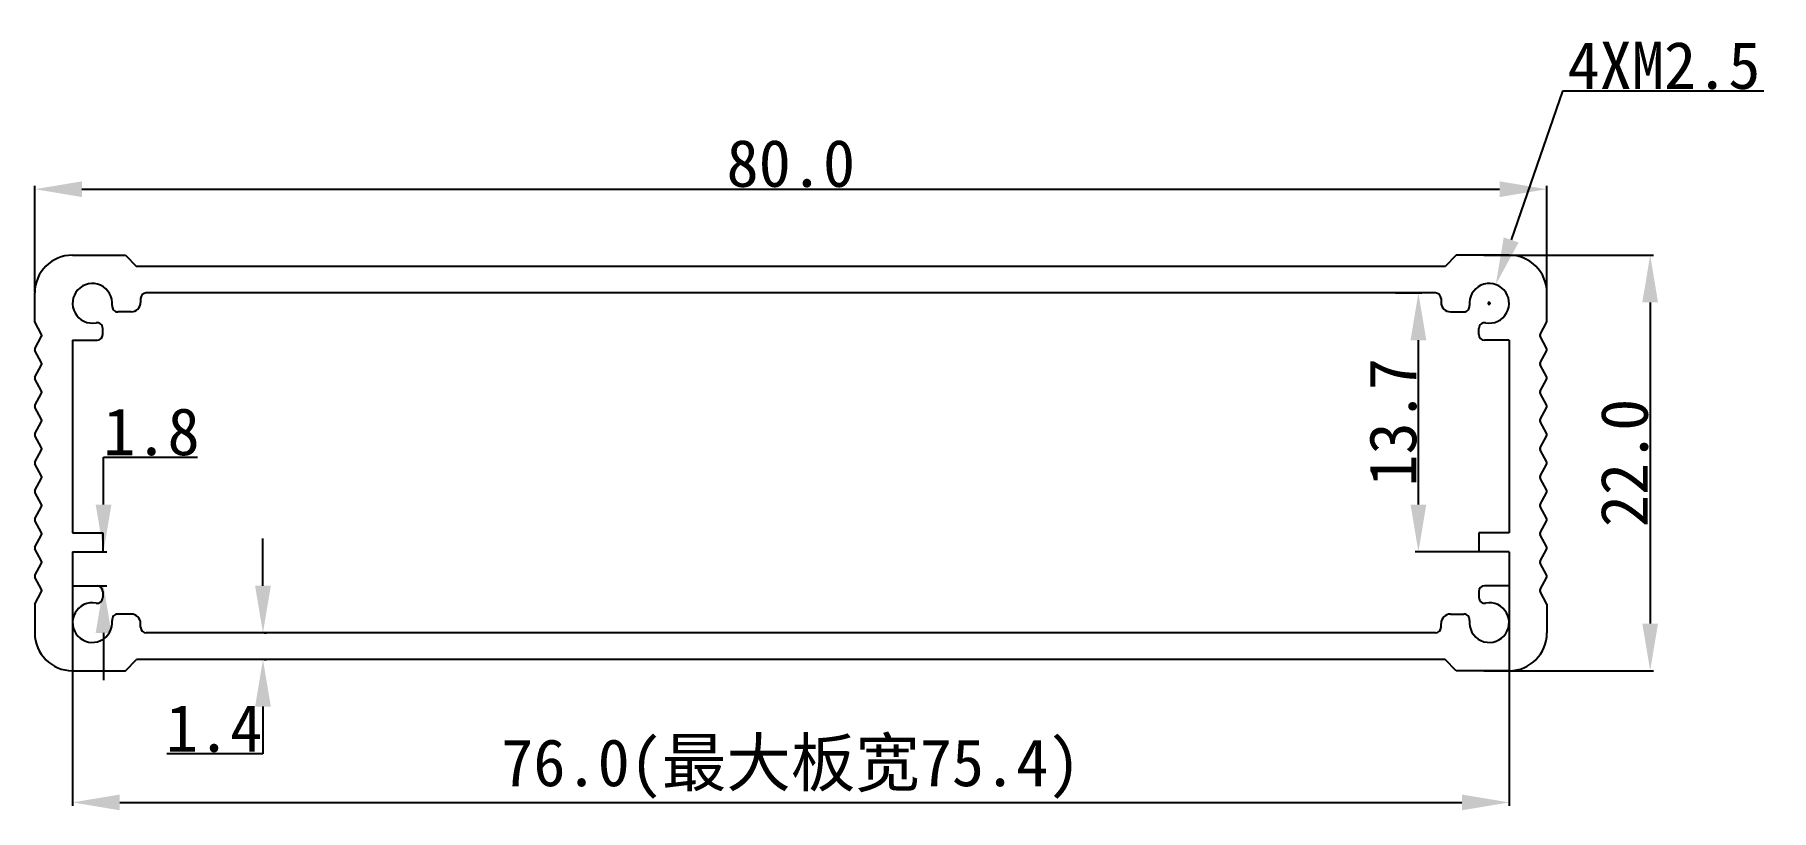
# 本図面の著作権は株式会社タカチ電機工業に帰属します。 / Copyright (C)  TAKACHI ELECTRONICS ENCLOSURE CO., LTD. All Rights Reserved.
# Model space of a CAD drawing. Header units: inches. Extents: x 159.5 to 251.4, y -31.5 to 9.6.
import ezdxf

# ---------------------------------------------------------------- set-up
doc = ezdxf.new("R2010")
doc.units = ezdxf.units.IN
doc.header["$MEASUREMENT"] = 0
doc.layers.get('Defpoints').update_dxf_attribs({"lineweight": 25})
doc.layers.add('1', color=30, linetype='Continuous')
doc.layers.add('粗实线', color=7, linetype='Continuous', lineweight=25)
doc.styles.get("Standard").update_dxf_attribs({"font": 'simhei.ttf'})
doc.dimstyles.get("Standard").update_dxf_attribs({"dimtxt": 2.5, "dimasz": 2.5, "dimexe": 0.18, "dimexo": 0.0625, "dimgap": 0.09, "dimtad": 1, "dimtoh": 1, "dimdec": 1, "dimzin": 0, "dimdsep": 46, "dimtxsty": 'Standard', "dimcen": 0.09, "dimadec": 0, "dimazin": 0, "dimtfac": 1, "dimtdec": 1, "dimtofl": 0, "dimtmove": 0, "dimatfit": 3, "dimfxl": 1, "dimtolj": 1, "dimtzin": 0, "dimarcsym": 0})

# ---------------------------------------------------------------- blocks, each defined once
blk = doc.blocks.new('*D56')
at = {"color": 0, "lineweight": -2}
for p, q in [((236.207, -2.081), (245.187, -2.081)), ((245.007, -4.581), (245.007, -21.581)), ((236.207, -24.081), (245.187, -24.081))]:
    blk.add_line(p, q, dxfattribs=at)
at = {"color": 0}
for points in [[(244.59, -4.581), (245.423, -4.581), (245.007, -2.081)], [(244.59, -21.581), (245.423, -21.581), (245.007, -24.081)]]:
    blk.add_solid(points, dxfattribs=at)
at = {"layer": 'Defpoints', "color": 0}
for p in [(236.144, -2.081), (236.144, -24.081), (245.007, -24.081)]:
    blk.add_point(p, dxfattribs=at)
at = {"color": 0, "insert": (243.653, -13.081), "char_height": 2.5, "attachment_point": 5, "rotation": 90}
blk.add_mtext('\\A1;22.0', dxfattribs=at)
blk = doc.blocks.new('*D57')
at = {"color": 0, "lineweight": -2}
for p, q in [((159.544, -4.019), (159.544, 1.591)), ((162.044, 1.411), (237.044, 1.411)), ((239.544, -4.019), (239.544, 1.591))]:
    blk.add_line(p, q, dxfattribs=at)
at = {"color": 0}
for points in [[(162.044, 1.828), (162.044, 0.995), (159.544, 1.411)], [(237.044, 1.828), (237.044, 0.995), (239.544, 1.411)]]:
    blk.add_solid(points, dxfattribs=at)
at = {"layer": 'Defpoints', "color": 0}
for p in [(239.544, 1.411), (159.544, -4.081), (239.544, -4.081)]:
    blk.add_point(p, dxfattribs=at)
at = {"color": 0, "insert": (199.544, 2.765), "char_height": 2.5, "attachment_point": 5}
blk.add_mtext('\\A1;80.0', dxfattribs=at)
blk = doc.blocks.new('*D59')
at = {"color": 0, "lineweight": -2}
for p, q in [((163.185, -15.281), (163.185, -12.781)), ((163.185, -12.781), (168.163, -12.781)), ((162.407, -17.781), (163.365, -17.781)), ((162.407, -19.581), (163.365, -19.581)), ((163.185, -22.081), (163.185, -24.581))]:
    blk.add_line(p, q, dxfattribs=at)
at = {"color": 0}
for points in [[(162.768, -15.281), (163.602, -15.281), (163.185, -17.781)], [(162.768, -22.081), (163.602, -22.081), (163.185, -19.581)]]:
    blk.add_solid(points, dxfattribs=at)
at = {"layer": 'Defpoints', "color": 0}
for p in [(162.344, -17.781), (162.344, -19.581), (163.185, -19.581)]:
    blk.add_point(p, dxfattribs=at)
at = {"color": 0, "insert": (165.719, -11.441), "char_height": 2.5, "attachment_point": 5}
blk.add_mtext('\\A1;1.8', dxfattribs=at)
blk = doc.blocks.new('*D60')
at = {"color": 0, "lineweight": -2}
for p, q in [((240.374, 6.609), (237.653, -1.275)), ((251.012, 6.609), (240.374, 6.609)), ((236.494, -4.721), (236.494, -4.541)), ((236.404, -4.631), (236.584, -4.631))]:
    blk.add_line(p, q, dxfattribs=at)
at = {"color": 0}
blk.add_solid([(237.259, -1.139), (238.047, -1.411), (236.837, -3.639)], dxfattribs=at)
at = {"layer": 'Defpoints', "color": 0}
for p in [(236.837, -3.639), (236.152, -5.624)]:
    blk.add_point(p, dxfattribs=at)
at = {"color": 0, "insert": (245.738, 7.949), "char_height": 2.5, "attachment_point": 5}
blk.add_mtext('\\A1;{\\f@SimHei|b0|i0|c134|p49;4XM2.5}', dxfattribs=at)
blk = doc.blocks.new('*D61')
at = {"layer": '1', "color": 0, "lineweight": -2}
for p, q in [((161.544, -18.744), (161.544, -31.231)), ((237.544, -18.744), (237.544, -31.231)), ((164.044, -31.051), (235.044, -31.051))]:
    blk.add_line(p, q, dxfattribs=at)
at = {"layer": '1', "color": 0}
for points in [[(164.044, -30.635), (164.044, -31.468), (161.544, -31.051)], [(235.044, -30.635), (235.044, -31.468), (237.544, -31.051)]]:
    blk.add_solid(points, dxfattribs=at)
at = {"layer": 'Defpoints', "color": 0}
for p in [(161.544, -18.681), (237.544, -18.681), (237.544, -31.051)]:
    blk.add_point(p, dxfattribs=at)
at = {"layer": '1', "color": 0, "insert": (199.544, -29.276), "char_height": 2.5, "attachment_point": 5}
blk.add_mtext('\\A1;76.0(最大板宽75.4)', dxfattribs=at)
blk = doc.blocks.new('*D62')
at = {"color": 0, "lineweight": -2}
for p, q in [((171.619, -19.581), (171.619, -17.081)), ((171.682, -22.081), (171.799, -22.081)), ((171.682, -23.481), (171.799, -23.481)), ((171.619, -25.981), (171.619, -28.481)), ((171.619, -28.481), (166.529, -28.481))]:
    blk.add_line(p, q, dxfattribs=at)
at = {"color": 0}
for points in [[(171.202, -19.581), (172.036, -19.581), (171.619, -22.081)], [(171.202, -25.981), (172.036, -25.981), (171.619, -23.481)]]:
    blk.add_solid(points, dxfattribs=at)
at = {"layer": 'Defpoints', "color": 0}
for p in [(171.619, -22.081), (171.619, -23.481), (171.619, -23.481)]:
    blk.add_point(p, dxfattribs=at)
at = {"color": 0, "insert": (169.029, -27.141), "char_height": 2.5, "attachment_point": 5}
blk.add_mtext('\\A1;1.4', dxfattribs=at)
blk = doc.blocks.new('*D63')
at = {"color": 0, "lineweight": -2}
for p, q in [((231.533, -4.081), (232.926, -4.081)), ((232.746, -15.281), (232.746, -6.581)), ((236.682, -17.781), (232.566, -17.781))]:
    blk.add_line(p, q, dxfattribs=at)
at = {"color": 0}
for points in [[(232.329, -6.581), (233.163, -6.581), (232.746, -4.081)], [(232.329, -15.281), (233.163, -15.281), (232.746, -17.781)]]:
    blk.add_solid(points, dxfattribs=at)
at = {"layer": 'Defpoints', "color": 0}
for p in [(231.471, -4.081), (232.746, -4.081), (236.744, -17.781)]:
    blk.add_point(p, dxfattribs=at)
at = {"color": 0, "insert": (231.406, -10.931), "char_height": 2.5, "attachment_point": 5, "rotation": 90}
blk.add_mtext('\\A1;13.7', dxfattribs=at)

msp = doc.modelspace()

# ---------------------------------------------------------------- linework, layer by layer
for p, q in [((161.544, -2.081), (164.344, -2.081)), ((164.344, -2.081), (164.934, -2.681)), ((234.154, -2.681), (164.934, -2.681)), ((234.744, -2.081), (234.154, -2.681)), ((237.544, -2.081), (234.744, -2.081)), ((159.544, -5.606), (159.544, -4.081)), ((165.144, -4.381), (165.144, -4.581)), ((233.644, -4.081), (165.444, -4.081)), ((233.944, -4.381), (233.944, -4.581)), ((239.544, -5.606), (239.544, -4.081)), ((164.644, -5.081), (163.936, -5.081)), ((234.444, -5.081), (235.153, -5.081)), ((163.144, -6.281), (163.144, -5.958)), ((235.944, -6.281), (235.944, -5.958)), ((161.544, -6.581), (161.544, -16.781)), ((161.544, -6.581), (162.844, -6.581)), ((237.544, -6.581), (236.244, -6.581)), ((237.544, -6.581), (237.544, -16.781)), ((161.544, -16.781), (163.144, -16.781)), ((163.144, -16.781), (163.144, -17.781)), ((237.544, -16.781), (235.944, -16.781)), ((235.944, -16.781), (235.944, -17.781)), ((161.544, -17.781), (163.144, -17.781)), ((161.544, -17.781), (161.544, -19.581)), ((237.544, -17.781), (235.944, -17.781)), ((237.544, -17.781), (237.544, -19.581)), ((161.544, -19.581), (162.844, -19.581)), ((163.144, -19.881), (163.144, -20.205)), ((235.944, -19.881), (235.944, -20.205)), ((237.544, -19.581), (236.244, -19.581)), ((159.544, -20.556), (159.544, -22.081)), ((164.644, -21.081), (163.936, -21.081)), ((234.444, -21.081), (235.153, -21.081)), ((239.544, -20.556), (239.544, -22.081)), ((165.144, -21.781), (165.144, -21.581)), ((233.944, -21.781), (233.944, -21.581)), ((233.644, -22.081), (165.444, -22.081)), ((164.344, -24.081), (164.934, -23.481)), ((234.154, -23.481), (164.934, -23.481)), ((234.744, -24.081), (234.154, -23.481)), ((161.544, -24.081), (164.344, -24.081)), ((237.544, -24.081), (234.744, -24.081))]:
    msp.add_line(p, q)
for centre, radius, start, end in [((161.544, -4.081), 2, 90, 180), ((237.544, -4.081), 2, 0, 90), ((162.594, -4.631), 1.05, 353.62063, 280.67193), ((236.494, -4.631), 1.05, 259.32807, 186.37937), ((164.644, -4.581), 0.5, 270, 0), ((165.444, -4.381), 0.3, 90, 180), ((233.644, -4.381), 0.3, 0, 90), ((234.444, -4.581), 0.5, 180, 270), ((163.936, -4.781), 0.3, 173.62063, 270), ((235.153, -4.781), 0.3, 270, 6.37937), ((162.844, -5.958), 0.3, 0, 100.67193), ((162.844, -6.281), 0.3, 270, 0), ((236.244, -5.958), 0.3, 79.32807, 180), ((236.244, -6.281), 0.3, 180, 270), ((162.844, -20.205), 0.3, 259.32807, 0), ((162.844, -19.881), 0.3, 0, 90), ((236.244, -19.881), 0.3, 90, 180), ((236.244, -20.205), 0.3, 180, 280.67193), ((162.594, -21.531), 1.05, 79.32807, 6.37937), ((163.936, -21.381), 0.3, 90, 186.37937), ((164.644, -21.581), 0.5, 0, 90), ((234.444, -21.581), 0.5, 90, 180), ((235.153, -21.381), 0.3, 353.62063, 90), ((236.494, -21.531), 1.05, 173.62063, 100.67193), ((165.444, -21.781), 0.3, 180, 270), ((233.644, -21.781), 0.3, 270, 0), ((161.544, -22.081), 2, 180, 270), ((237.544, -22.081), 2, 270, 0)]:
    msp.add_arc(centre, radius, start, end)
at = {"layer": '粗实线'}
for p, q in [((159.906, -6.284), (159.544, -5.606)), ((159.556, -7.034), (159.906, -6.378)), ((239.183, -6.284), (239.544, -5.606)), ((239.533, -7.034), (239.183, -6.378)), ((159.906, -7.784), (159.556, -7.128)), ((239.183, -7.784), (239.533, -7.128)), ((159.556, -8.534), (159.906, -7.878)), ((239.533, -8.534), (239.183, -7.878)), ((159.906, -9.284), (159.556, -8.628)), ((239.183, -9.284), (239.533, -8.628)), ((159.556, -10.034), (159.906, -9.378)), ((239.533, -10.034), (239.183, -9.378)), ((159.906, -10.784), (159.556, -10.128)), ((159.556, -11.534), (159.906, -10.878)), ((239.183, -10.784), (239.533, -10.128)), ((239.533, -11.534), (239.183, -10.878)), ((159.906, -12.284), (159.556, -11.628)), ((239.183, -12.284), (239.533, -11.628)), ((159.556, -13.034), (159.906, -12.378)), ((239.533, -13.034), (239.183, -12.378)), ((159.906, -13.784), (159.556, -13.128)), ((239.183, -13.784), (239.533, -13.128)), ((159.556, -14.534), (159.906, -13.878)), ((159.906, -15.284), (159.556, -14.628)), ((239.533, -14.534), (239.183, -13.878)), ((239.183, -15.284), (239.533, -14.628)), ((159.556, -16.034), (159.906, -15.378)), ((239.533, -16.034), (239.183, -15.378)), ((159.906, -16.784), (159.556, -16.128)), ((239.183, -16.784), (239.533, -16.128)), ((159.556, -17.534), (159.906, -16.878)), ((239.533, -17.534), (239.183, -16.878)), ((159.906, -18.284), (159.556, -17.628)), ((239.183, -18.284), (239.533, -17.628)), ((159.556, -19.034), (159.906, -18.378)), ((159.906, -19.784), (159.556, -19.128)), ((239.533, -19.034), (239.183, -18.378)), ((239.183, -19.784), (239.533, -19.128)), ((159.544, -20.556), (159.906, -19.878)), ((239.544, -20.556), (239.183, -19.878))]:
    msp.add_line(p, q, dxfattribs=at)
for centre, start, end in [((159.818, -6.331), 331.92751, 28.07249), ((239.271, -6.331), 151.92751, 208.07249), ((159.644, -7.081), 151.92751, 208.07249), ((239.444, -7.081), 331.92751, 28.07249), ((159.818, -7.831), 331.92751, 28.07249), ((239.271, -7.831), 151.92751, 208.07249), ((159.644, -8.581), 151.92751, 208.07249), ((239.444, -8.581), 331.92751, 28.07249), ((159.644, -10.081), 151.92751, 208.07249), ((159.818, -9.331), 331.92751, 28.07249), ((239.271, -9.331), 151.92751, 208.07249), ((239.444, -10.081), 331.92751, 28.07249), ((159.818, -10.831), 331.92751, 28.07249), ((239.271, -10.831), 151.92751, 208.07249), ((159.644, -11.581), 151.92751, 208.07249), ((239.444, -11.581), 331.92751, 28.07249), ((159.818, -12.331), 331.92751, 28.07249), ((239.271, -12.331), 151.92751, 208.07249), ((159.644, -13.081), 151.92751, 208.07249), ((239.444, -13.081), 331.92751, 28.07249), ((159.644, -14.581), 151.92751, 208.07249), ((159.818, -13.831), 331.92751, 28.07249), ((239.271, -13.831), 151.92751, 208.07249), ((239.444, -14.581), 331.92751, 28.07249), ((159.818, -15.331), 331.92751, 28.07249), ((239.271, -15.331), 151.92751, 208.07249), ((159.644, -16.081), 151.92751, 208.07249), ((239.444, -16.081), 331.92751, 28.07249), ((159.818, -16.831), 331.92751, 28.07249), ((239.271, -16.831), 151.92751, 208.07249), ((159.644, -17.581), 151.92751, 208.07249), ((159.818, -18.331), 331.92751, 28.07249), ((239.271, -18.331), 151.92751, 208.07249), ((239.444, -17.581), 331.92751, 28.07249), ((159.644, -19.081), 151.92751, 208.07249), ((239.444, -19.081), 331.92751, 28.07249), ((159.818, -19.831), 331.92751, 28.07249), ((239.271, -19.831), 151.92751, 208.07249)]:
    msp.add_arc(centre, 0.1, start, end, dxfattribs=at)

# ---------------------------------------------------------------- dimensions: what is measured, and where the dimension line sits
dim = msp.add_diameter_dim_2p(p1=(236.152, -5.624), p2=(236.837, -3.639), text='{\\f@SimHei|b0|i0|c134|p49;4XM2.5}', dimstyle='Standard')
dim.commit()
dim.dimension.update_dxf_attribs({"geometry": '*D60', "text_midpoint": (245.738, 6.609), "dimtype": 163})
dim = msp.add_linear_dim(base=(239.544, 1.411), p1=(159.544, -4.081), p2=(239.544, -4.081), dimstyle='Standard')
dim.commit()
dim.dimension.update_dxf_attribs({"geometry": '*D57', "text_midpoint": (199.544, 2.765)})
for base, p1, p2, picture, middle in [((245.007, -24.081), (236.144, -2.081), (236.144, -24.081), '*D56', (243.653, -13.081)), ((232.746, -4.081), (236.744, -17.781), (231.471, -4.081), '*D63', (231.406, -10.931)), ((171.619, -23.481), (171.619, -22.081), (171.619, -23.481), '*D62', (169.029, -27.141))]:
    dim = msp.add_linear_dim(base=base, p1=p1, p2=p2, angle=90, dimstyle='Standard')
    dim.commit()
    dim.dimension.update_dxf_attribs({"geometry": picture, "text_midpoint": middle})
dim = msp.add_linear_dim(base=(163.185, -19.581), p1=(162.344, -17.781), p2=(162.344, -19.581), angle=90, dimstyle='Standard')
dim.commit()
dim.dimension.update_dxf_attribs({"geometry": '*D59', "text_midpoint": (165.719, -12.781), "dimtype": 160})
at = {"layer": '1'}
dim = msp.add_linear_dim(base=(237.544, -31.051), p1=(161.544, -18.681), p2=(237.544, -18.681), text='<>(最大板宽75.4)', dimstyle='Standard', dxfattribs=at)
dim.commit()
dim.dimension.update_dxf_attribs({"geometry": '*D61', "text_midpoint": (199.544, -29.276)})

doc.saveas('drawing.dxf')
